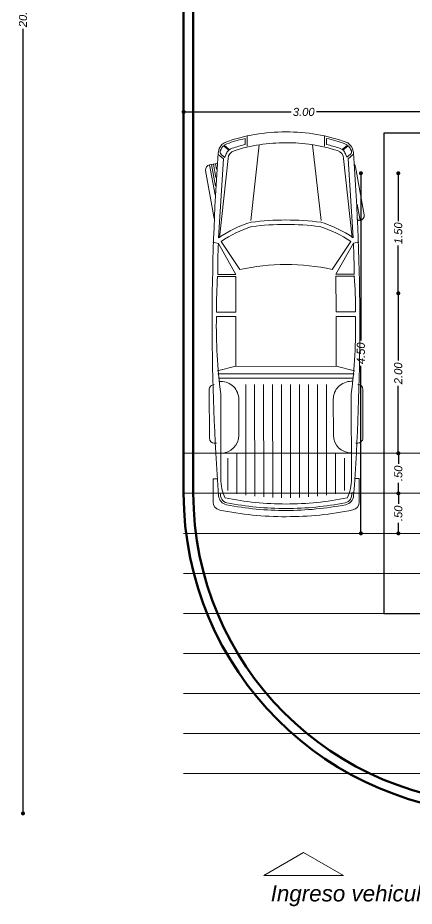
# Model space of a CAD drawing. Header units: metres. Extents: x 539 to 782, y 164 to 633.
# Drawn here: x 678.09 to 683.04, y 352.92 to 364.02 of the extents above; entities that cross this region are included whole.
import ezdxf

# ---------------------------------------------------------------- set-up
doc = ezdxf.new("R2010")
doc.units = ezdxf.units.M
doc.header["$PDMODE"] = 35
for name, color, linetype, lineweight in [('01', 1, 'Continuous', 9), ('03', 3, 'Continuous', 30), ('auxiliares', 251, 'Continuous', 20), ('cota', 1, 'Continuous', 15), ('Mobiliario', 42, 'Continuous', 9), ('MURO', 4, 'Continuous', 60)]:
    doc.layers.add(name, color=color, linetype=linetype, lineweight=lineweight)
doc.layers.add('TEXTO', color=134, linetype='Continuous')
doc.layers.add('VEGETACION', color=62, linetype='Continuous')
doc.styles.add('ARIAL', font='ariali.ttf')
doc.styles.add('STYLE1', font='ariali.ttf')
doc.dimstyles.new('C_50', dxfattribs={"dimscale": 0.5, "dimtxt": 0.2, "dimasz": 0.1, "dimexe": 0.1, "dimexo": 0.1, "dimgap": 0.05, "dimtad": 0, "dimzin": 4, "dimdsep": 46, "dimtxsty": 'ARIAL', "dimblk": 'DOT', "dimcen": 0.09, "dimse1": 1, "dimse2": 1, "dimclrd": 1, "dimclre": 1, "dimclrt": 2, "dimadec": 0, "dimazin": 0, "dimtfac": 1, "dimtix": 1, "dimtmove": 2, "dimatfit": 3, "dimfxl": 1, "dimtolj": 1, "dimtzin": 0, "dimarcsym": 0})

# ---------------------------------------------------------------- blocks, each defined once
blk = doc.blocks.new('_Dot')
at = {"color": 0, "linetype": 'ByBlock', "lineweight": -2}
blk.add_line((-0.5, 0), (-1, 0), dxfattribs=at)
at = {"color": 0, "linetype": 'ByBlock', "const_width": 0.5}
blk.add_lwpolyline([(-0.25, 0, 1), (0.25, 0, 1)], format="xyb", close=True, dxfattribs=at)
blk = doc.blocks.new('*D90')
at = {"layer": 'cota', "color": 1, "lineweight": -2, "transparency": 16777216}
for p, q in [((680.213, 362.842), (681.506, 362.842)), ((683.113, 362.842), (681.821, 362.842))]:
    blk.add_line(p, q, dxfattribs=at)
at = {"layer": 'Defpoints', "color": 0, "transparency": 16777216}
for p in [(683.163, 362.842), (680.163, 362.076), (683.163, 362.076)]:
    blk.add_point(p, dxfattribs=at)
at = {"layer": 'cota', "color": 1, "lineweight": -2, "transparency": 16777216, "xscale": 0.05, "yscale": 0.05, "zscale": 0.05, "rotation": 180}
blk.add_blockref('_Dot', (680.163, 362.842), dxfattribs=at)
at = {"layer": 'cota', "color": 1, "lineweight": -2, "transparency": 16777216, "xscale": 0.05, "yscale": 0.05, "zscale": 0.05}
blk.add_blockref('_Dot', (683.163, 362.842), dxfattribs=at)
at = {"layer": 'cota', "color": 2, "transparency": 16777216, "insert": (681.663, 362.842), "char_height": 0.1, "attachment_point": 5, "style": 'ARIAL'}
blk.add_mtext('\\A1;3.00', dxfattribs=at)
blk = doc.blocks.new('*D111')
at = {"layer": 'cota', "color": 1, "lineweight": -2, "transparency": 16777216}
for p, q in [((682.844, 362.026), (682.844, 361.478)), ((682.844, 360.626), (682.844, 361.175))]:
    blk.add_line(p, q, dxfattribs=at)
at = {"layer": 'Defpoints', "color": 0, "transparency": 16777216}
for p in [(683.163, 362.076), (682.844, 360.576), (683.163, 360.576)]:
    blk.add_point(p, dxfattribs=at)
at = {"layer": 'cota', "color": 1, "lineweight": -2, "transparency": 16777216, "xscale": 0.05, "yscale": 0.05, "zscale": 0.05}
for p, rotation in [((682.844, 362.076), 90), ((682.844, 360.576), 270)]:
    blk.add_blockref('_Dot', p, dxfattribs=dict(at, rotation=rotation))
at = {"layer": 'cota', "color": 2, "transparency": 16777216, "insert": (682.844, 361.326), "char_height": 0.1, "attachment_point": 5, "rotation": 90, "style": 'ARIAL'}
blk.add_mtext('\\A1;1.50', dxfattribs=at)
blk = doc.blocks.new('*D112')
at = {"layer": 'cota', "color": 1, "lineweight": -2, "transparency": 16777216}
for p, q in [((682.844, 360.526), (682.844, 359.734)), ((682.844, 358.626), (682.844, 359.419))]:
    blk.add_line(p, q, dxfattribs=at)
at = {"layer": 'Defpoints', "color": 0, "transparency": 16777216}
for p in [(682.844, 360.576), (682.844, 358.576), (682.844, 358.576)]:
    blk.add_point(p, dxfattribs=at)
at = {"layer": 'cota', "color": 1, "lineweight": -2, "transparency": 16777216, "xscale": 0.05, "yscale": 0.05, "zscale": 0.05}
for p, rotation in [((682.844, 360.576), 90), ((682.844, 358.576), 270)]:
    blk.add_blockref('_Dot', p, dxfattribs=dict(at, rotation=rotation))
at = {"layer": 'cota', "color": 2, "transparency": 16777216, "insert": (682.844, 359.576), "char_height": 0.1, "attachment_point": 5, "rotation": 90, "style": 'ARIAL'}
blk.add_mtext('\\A1;2.00', dxfattribs=at)
blk = doc.blocks.new('*D113')
at = {"layer": '03', "color": 1, "lineweight": -2, "transparency": 16777216}
for p, q in [((682.377, 362.026), (682.377, 359.985)), ((682.377, 357.626), (682.377, 359.668))]:
    blk.add_line(p, q, dxfattribs=at)
at = {"layer": 'Defpoints', "color": 0, "transparency": 16777216}
for p in [(682.463, 362.076), (682.377, 357.576), (682.463, 357.576)]:
    blk.add_point(p, dxfattribs=at)
at = {"layer": '03', "color": 1, "lineweight": -2, "transparency": 16777216, "xscale": 0.05, "yscale": 0.05, "zscale": 0.05}
for p, rotation in [((682.377, 362.076), 90), ((682.377, 357.576), 270)]:
    blk.add_blockref('_Dot', p, dxfattribs=dict(at, rotation=rotation))
at = {"layer": '03', "color": 2, "transparency": 16777216, "insert": (682.377, 359.826), "char_height": 0.1, "attachment_point": 5, "rotation": 90, "style": 'ARIAL'}
blk.add_mtext('\\A1;4.50', dxfattribs=at)
blk = doc.blocks.new('CHEVY')
for p, q in [((-0.8151, 3.8701), (-0.8151, 4.1324)), ((-0.25, 2.8176), (-0.25, 4.0737)), ((-0.15, 2.8176), (-0.15, 4.0797)), ((-0.05, 2.8176), (-0.05, 4.0827)), ((0.05, 2.8176), (0.05, 4.0827)), ((0.15, 2.8176), (0.15, 4.0797)), ((0.25, 2.8176), (0.25, 4.0737)), ((0.8151, 3.8701), (0.8151, 4.1324)), ((-0.65, 3.6414), (-0.65, 4.0022)), ((-0.55, 3.5859), (-0.55, 4.0374)), ((-0.45, 2.8176), (-0.45, 4.0525)), ((-0.35, 2.8176), (-0.35, 4.0646)), ((0.35, 2.8176), (0.35, 4.0646)), ((0.45, 2.8176), (0.45, 4.0525)), ((0.55, 3.5859), (0.55, 4.0374)), ((0.65, 3.6414), (0.65, 4.0022)), ((-0.7661, 3.8701), (-0.8151, 3.8701)), ((0.7661, 3.8701), (0.8151, 3.8701)), ((-0.8006, 3.4727), (-0.7772, 3.4726)), ((0.8006, 3.4727), (0.7772, 3.4726)), ((-0.8557, 3.4178), (-0.8571, 2.8747)), ((0.8557, 3.4178), (0.8571, 2.8747)), ((-0.5585, 2.6141), (-0.7641, 2.6668)), ((-0.5585, 2.059), (-0.5585, 2.6141)), ((0.5585, 2.6155), (-0.553, 2.6155)), ((0.5585, 2.6141), (0.7641, 2.6668)), ((0.5585, 2.059), (0.5585, 2.6141)), ((-0.5585, 2.009), (-0.7761, 2.009)), ((-0.5585, 2.059), (-0.7758, 2.059)), ((-0.5585, 1.611), (-0.5585, 2.009)), ((0.7758, 2.059), (0.5585, 2.059)), ((0.7761, 2.009), (0.5585, 2.009)), ((0.5585, 1.611), (0.5585, 2.009)), ((-0.5585, 1.611), (-0.7626, 1.611)), ((-0.5585, 1.589), (-0.761, 1.589)), ((-0.5585, 1.589), (-0.7524, 1.2428)), ((-0.7404, 1.1823), (-0.6451, 0.2952)), ((0.7404, 1.1823), (0.6451, 0.2952)), ((0.7984, 0.9938), (0.8281, 0.9885)), ((0.8065, 0.9924), (0.8025, 0.9701)), ((-0.7991, 0.9634), (-0.8947, 0.4287)), ((-0.296, 0.1452), (-0.3928, 0.9868)), ((0.2962, 0.1452), (0.393, 0.9868)), ((0.8726, 0.9247), (0.7771, 0.39)), ((0.8281, 0.9885), (0.7954, 0.8053)), ((-0.7903, 0.7), (-0.8502, 0.3649)), ((-0.7853, 0.6031), (-0.8285, 0.361)), ((-0.78, 0.5077), (-0.8069, 0.3572)), ((-0.7744, 0.4138), (-0.7852, 0.3533)), ((-0.7705, 0.3507), (-0.8502, 0.3649)), ((-0.7231, 0.1923), (-0.731, 0.2105)), ((-0.7219, 0.2491), (-0.6811, 0.283)), ((-0.6964, 0.155), (-0.6371, 0.2043)), ((-0.6647, 0.2436), (-0.6811, 0.283)), ((0.6964, 0.155), (0.6371, 0.2043)), ((0.6647, 0.2436), (0.6811, 0.283)), ((0.7219, 0.2491), (0.6811, 0.283)), ((0.7231, 0.1923), (0.731, 0.2105)), ((-0.6878, 0.1479), (-0.6284, 0.1972)), ((-0.4528, 0.14), (-0.4528, 0.0721)), ((0.4528, 0.14), (0.4528, 0.0721)), ((0.6878, 0.1479), (0.6284, 0.1972))]:
    blk.add_line(p, q)
for points in [[(0, 4.1524, 0.05033), (-0.6815, 4.0835, 0.05033)], [(-0.7489, 2.7836), (-0.7274, 2.7836, 0.41447), (-0.5274, 2.9837), (-0.5278, 3.3837, 0.413957), (-0.7278, 3.5836), (-0.7279, 3.5836)], [(0.7279, 3.5836), (0.7278, 3.5836, 0.413957), (0.5278, 3.3837), (0.5274, 2.9837, 0.41447), (0.7274, 2.7836), (0.7489, 2.7836)]]:
    blk.add_lwpolyline(points, format="xyb")
for points in [[(-0.7283, 4.029), (-0.7554, 4.029)], [(0.7283, 4.029), (0.7554, 4.029)], [(-0.7282, 3.8701), (-0.7274, 2.9233)], [(0.7282, 3.8701), (0.7274, 2.9233)], [(-0.7602, 2.6983), (0.7602, 2.6983)], [(-0.7537, 2.7483), (0.7537, 2.7483)], [(0.5585, 1.611), (0.7671, 1.611)], [(0.5585, 1.589), (0.7658, 1.589)], [(0.5585, 1.589), (0.7524, 1.2428)], [(-0.5154, 1.5353), (-0.7233, 1.2222)], [(0.5154, 1.5353), (0.7233, 1.2222)], [(-0.7524, 1.2428), (-0.8151, 1.23)], [(0.7524, 1.2428), (0.8151, 1.23)], [(-0.6951, 0.2999), (-0.7513, 1.1814)], [(0.6951, 0.2999), (0.7513, 1.1814)], [(-0.755, 0.2502), (-0.6951, 0.2999)], [(0.755, 0.2502), (0.6951, 0.2999)], [(-0.7539, 0.2348), (-0.7433, 0.1835)], [(0.7539, 0.2348), (0.7433, 0.1835)], [(-0.4308, 0.1574), (-0.4308, 0.0446)], [(0.4308, 0.1574), (0.4308, 0.0446)]]:
    blk.add_lwpolyline(points)
for centre, radius, start, end in [((-0.0184, 0.7412), 3.5525, 89.70321, 101.80391), ((0.0184, 0.7412), 3.5525, 78.19609, 90.29679), ((-0.7271, 4.1324), 0.088, 101.80391, 180), ((0.0006, 0.7412), 3.4832, 90.01064, 101.00864), ((0.0006, 0.7412), 3.4612, 90.01064, 101.00864), ((-0.0006, 0.7412), 3.4832, 78.99136, 89.98936), ((-0.0006, 0.7412), 3.4612, 78.99136, 89.98936), ((0.7271, 4.1324), 0.088, 0, 78.19609), ((-0.6435, 4.0523), 0.11, 101.00864, 175.82384), ((-0.6435, 4.0523), 0.088, 101.00864, 195.38386), ((-0.2697, 3.8816), 0.4586, 153.49406, 181.4403), ((-0.0006, 0.7412), 3.4112, 78.46435, 89.98936), ((0.6435, 4.0523), 0.088, 344.61614, 78.99136), ((0.6435, 4.0523), 0.11, 4.17616, 78.99136), ((0.2697, 3.8816), 0.4586, 358.5597, 26.50594), ((25.3008, 2.1428), 26.1245, 175.79084, 184.18845), ((-25.3008, 2.1428), 26.1245, 355.81155, 4.20916), ((-0.8007, 3.4177), 0.055, 89.85446, 179.85446), ((0.8007, 3.4177), 0.055, 0.14554, 90.14554), ((4.8031, 2.1797), 5.5802, 172.34265, 181.23976), ((-4.8031, 2.1797), 5.5802, 358.76024, 7.65735), ((-0.8021, 2.8745), 0.055, 179.85446, 269.85446), ((0.8021, 2.8745), 0.055, 270.14554, 0.14554), ((4.8298, 2.0004), 5.6059, 179.91217, 183.98324), ((-4.8298, 2.0004), 5.6059, 356.01676, 0.08783), ((4.7872, 1.5533), 5.5484, 179.63151, 183.20765), ((-4.7872, 1.5533), 5.5484, 356.79235, 0.36849), ((0, 3.8661), 2.3871, 257.53189, 270), ((0, 3.8661), 2.3871, 270, 282.46811), ((-0.0089, 2.2628), 1.2622, 235.52794, 252.96545), ((0.0089, 2.2628), 1.2622, 287.03455, 304.47206), ((-0.0089, 2.2628), 1.3117, 235.52794, 253.15059), ((0.0089, 2.2628), 1.3117, 286.84941, 304.47206), ((0, 4.0125), 3.0302, 262.6225, 277.3775), ((0, 4.0125), 2.9807, 262.70177, 277.29823), ((0.8185, 0.9344), 0.055, 349.86816, 79.86816), ((-0.8405, 0.419), 0.055, 169.86816, 259.86816), ((0.7229, 0.3997), 0.055, 316.62565, 349.86816), ((-0.7008, 0.2237), 0.033, 129.70805, 203.53852), ((-0.5631, 0.2857), 0.11, 202.51522, 227.76792), ((-0.5465, 0.3034), 0.099, 184.76512, 252.10248), ((-0.0162, 1.9455), 1.8246, 252.10248, 270.50457), ((0.0162, 1.9455), 1.8246, 269.49543, 287.89752), ((0.5465, 0.3034), 0.099, 287.89752, 355.23488), ((0.5631, 0.2857), 0.11, 312.23208, 337.48478), ((0.7008, 0.2237), 0.033, 336.46148, 50.29195), ((-0.6223, 0.2362), 0.132, 203.53852, 250.47643), ((-0.6223, 0.2362), 0.11, 203.53852, 227.59671), ((-0.6223, 0.2362), 0.11, 233.43225, 250.47643), ((-0.0162, 1.9455), 1.9456, 250.04796, 270.47604), ((-0.0162, 1.9455), 1.9236, 250.47643, 256.87978), ((-0.5631, 0.2857), 0.11, 233.60686, 251.76099), ((-0.0162, 1.9455), 1.8576, 251.76099, 256.40483), ((0.0162, 1.9455), 1.9456, 269.52396, 289.95204), ((0.0162, 1.9455), 1.8576, 283.59517, 288.23901), ((0.0162, 1.9455), 1.9236, 283.12022, 289.52357), ((0.5631, 0.2857), 0.11, 288.23901, 306.39314), ((0.6223, 0.2362), 0.11, 289.52357, 306.56775), ((0.6223, 0.2362), 0.132, 289.52357, 336.46148), ((0.6223, 0.2362), 0.11, 312.40329, 336.46148)]:
    blk.add_arc(centre, radius, start, end)
blk = doc.blocks.new('*D210')
at = {"layer": 'cota', "color": 1, "lineweight": -2, "transparency": 16777216}
for p, q in [((678.156, 374.026), (678.156, 364.273)), ((678.156, 354.126), (678.156, 363.88))]:
    blk.add_line(p, q, dxfattribs=at)
at = {"layer": 'Defpoints', "color": 0, "transparency": 16777216}
for p in [(680.163, 374.076), (678.156, 354.076), (680.163, 354.076)]:
    blk.add_point(p, dxfattribs=at)
at = {"layer": 'cota', "color": 1, "lineweight": -2, "transparency": 16777216, "xscale": 0.05, "yscale": 0.05, "zscale": 0.05}
for p, rotation in [((678.156, 374.076), 90), ((678.156, 354.076), 270)]:
    blk.add_blockref('_Dot', p, dxfattribs=dict(at, rotation=rotation))
at = {"layer": 'cota', "color": 2, "transparency": 16777216, "insert": (678.156, 364.076), "char_height": 0.1, "attachment_point": 5, "rotation": 90, "style": 'ARIAL'}
blk.add_mtext('\\A1;20.00', dxfattribs=at)
blk = doc.blocks.new('*D383')
at = {"layer": 'cota', "color": 1, "lineweight": -2, "transparency": 16777216}
for p, q in [((682.845, 358.526), (682.845, 358.445)), ((682.845, 358.126), (682.845, 358.208))]:
    blk.add_line(p, q, dxfattribs=at)
at = {"layer": 'Defpoints', "color": 0, "transparency": 16777216}
for p in [(683.163, 358.576), (682.845, 358.076), (683.163, 358.076)]:
    blk.add_point(p, dxfattribs=at)
at = {"layer": 'cota', "color": 1, "lineweight": -2, "transparency": 16777216, "xscale": 0.05, "yscale": 0.05, "zscale": 0.05}
for p, rotation in [((682.845, 358.576), 90), ((682.845, 358.076), 270)]:
    blk.add_blockref('_Dot', p, dxfattribs=dict(at, rotation=rotation))
at = {"layer": 'cota', "color": 2, "transparency": 16777216, "insert": (682.845, 358.326), "char_height": 0.1, "attachment_point": 5, "rotation": 90, "style": 'ARIAL'}
blk.add_mtext('\\A1;.50', dxfattribs=at)
blk = doc.blocks.new('*D384')
at = {"layer": 'cota', "color": 1, "lineweight": -2, "transparency": 16777216}
for p, q in [((682.845, 358.026), (682.845, 357.945)), ((682.845, 357.626), (682.845, 357.708))]:
    blk.add_line(p, q, dxfattribs=at)
at = {"layer": 'Defpoints', "color": 0, "transparency": 16777216}
for p in [(683.163, 358.076), (682.845, 357.576), (683.663, 357.576)]:
    blk.add_point(p, dxfattribs=at)
at = {"layer": 'cota', "color": 1, "lineweight": -2, "transparency": 16777216, "xscale": 0.05, "yscale": 0.05, "zscale": 0.05}
for p, rotation in [((682.845, 358.076), 90), ((682.845, 357.576), 270)]:
    blk.add_blockref('_Dot', p, dxfattribs=dict(at, rotation=rotation))
at = {"layer": 'cota', "color": 2, "transparency": 16777216, "insert": (682.845, 357.826), "char_height": 0.1, "attachment_point": 5, "rotation": 90, "style": 'ARIAL'}
blk.add_mtext('\\A1;.50', dxfattribs=at)

msp = doc.modelspace()

# ---------------------------------------------------------------- linework, layer by layer
at = {"layer": 'auxiliares'}
for p, q in [((684.163, 358.076), (680.163, 358.076)), ((681.163, 353.302), (681.66, 353.588)), ((682.16, 353.302), (681.66, 353.588)), ((681.163, 353.302), (682.16, 353.302))]:
    msp.add_line(p, q, dxfattribs=at)
msp.add_arc((684.163, 358.076), 4, 180, 270, dxfattribs=at)
at = {"layer": 'Mobiliario'}
for p, q in [((680.163, 358.576), (692.663, 358.576)), ((680.163, 358.076), (692.663, 358.076)), ((680.163, 357.576), (692.663, 357.576)), ((680.163, 357.076), (692.663, 357.076)), ((680.163, 356.576), (692.663, 356.576)), ((680.163, 356.076), (692.663, 356.076)), ((680.163, 355.576), (692.663, 355.576)), ((680.163, 355.076), (692.663, 355.076)), ((680.163, 354.576), (692.663, 354.576))]:
    msp.add_line(p, q, dxfattribs=at)
at = {"layer": 'MURO'}
for p, q in [((680.163, 369.376), (680.163, 358.076)), ((680.283, 369.376), (680.283, 358.076))]:
    msp.add_line(p, q, dxfattribs=at)
for radius in [4, 3.88]:
    msp.add_arc((684.163, 358.076), radius, 180, 270, dxfattribs=at)
at = {"layer": 'VEGETACION'}
for p, q in [((684.163, 362.576), (682.663, 362.576)), ((682.663, 362.576), (682.663, 357.076)), ((682.663, 357.076), (682.663, 356.576)), ((682.663, 356.576), (687.163, 356.576))]:
    msp.add_line(p, q, dxfattribs=at)

# ---------------------------------------------------------------- block references
at = {"layer": '01', "xscale": -1.119712146145034, "yscale": 1.119712146144934, "zscale": 1.119712146144913, "rotation": 180.0491841307989}
msp.add_blockref('CHEVY', (681.439, 362.592), dxfattribs=at)

# ---------------------------------------------------------------- texts
at = {"layer": 'TEXTO', "style": 'STYLE1'}
msp.add_text('Ingreso vehicular', height=0.2, rotation=360, dxfattribs=at).set_placement((681.25, 352.976))

# ---------------------------------------------------------------- dimensions: what is measured, and where the dimension line sits
at = {"layer": '03'}
dim = msp.add_linear_dim(base=(682.377, 357.576), p1=(682.463, 362.076), p2=(682.463, 357.576), angle=90, dimstyle='C_50', dxfattribs=at)
dim.commit()
dim.dimension.update_dxf_attribs({"geometry": '*D113', "text_midpoint": (682.377, 359.826)})
at = {"layer": 'cota'}
for base, p1, p2, picture, middle in [((678.156, 354.076), (680.163, 374.076), (680.163, 354.076), '*D210', (678.156, 364.076)), ((682.844, 360.576), (683.163, 362.076), (683.163, 360.576), '*D111', (682.844, 361.326)), ((682.844, 358.576), (682.844, 360.576), (682.844, 358.576), '*D112', (682.844, 359.576)), ((682.845, 358.076), (683.163, 358.576), (683.163, 358.076), '*D383', (682.845, 358.326)), ((682.845, 357.576), (683.163, 358.076), (683.663, 357.576), '*D384', (682.845, 357.826))]:
    dim = msp.add_linear_dim(base=base, p1=p1, p2=p2, angle=90, dimstyle='C_50', dxfattribs=at)
    dim.commit()
    dim.dimension.update_dxf_attribs({"geometry": picture, "text_midpoint": middle})
dim = msp.add_linear_dim(base=(683.163, 362.842), p1=(680.163, 362.076), p2=(683.163, 362.076), dimstyle='C_50', dxfattribs=at)
dim.commit()
dim.dimension.update_dxf_attribs({"geometry": '*D90', "text_midpoint": (681.663, 362.842)})

doc.saveas('drawing.dxf')
